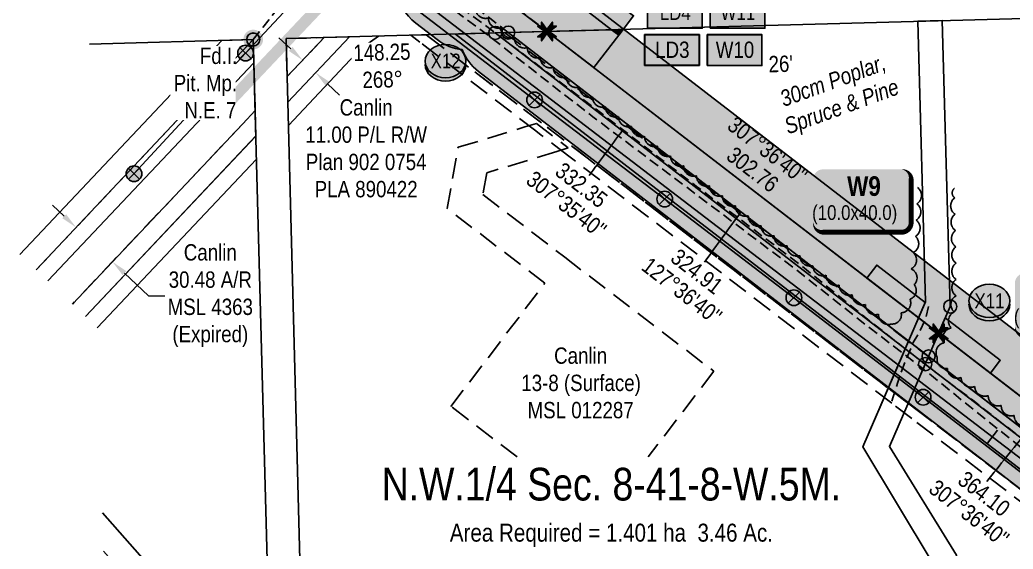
# Model space of a CAD drawing. Extents: x 626668 to 628700, y 5819173 to 5821810.
# Drawn here: x 626787 to 627395, y 5820550 to 5820874 of the extents above; entities that cross this region are included whole.
import ezdxf
from ezdxf.enums import TextEntityAlignment as Align

# ---------------------------------------------------------------- set-up
doc = ezdxf.new("R2010")
doc.units = 0
doc.header["$LTSCALE"] = 5
doc.header["$PDSIZE"] = 0.5
for name, pattern in [('0', [1, 1, 0]), ('foc-ACCESSROAD', [3.75, 2.5, -1.25]), ('foc-FLOWLINE', [3.75, 2.5, -1.25]), ('foc-TIELINE', [1.875, 1.25, -0.625]), ('foc-TRAV', [1.875, 1.25, -0.625]), ('POWERLINE5', [7.799999999999997, 2.399999999999999, -0.6, 0.6, -0.6, 0.6, -0.6, 2.399999999999999]), ('UG_PIPE', [1.875, 1.25, -0.625])]:
    doc.linetypes.add(name, pattern=pattern)
doc.layers.get('Defpoints').update_dxf_attribs({"color": 9})
for name, color, linetype in [('AS-PIPE-UG', 44, 'UG_PIPE'), ('AS-POWER', 104, 'foc-POWER'), ('AS-POWER-EXISTING', 72, 'POWERLINE5'), ('AS-ROADS', 254, 'Continuous'), ('AS-UNDERLAY-H', 141, 'Continuous'), ('C-AR', 13, 'foc-ACCESSROAD'), ('C-RW', 13, 'Continuous'), ('C-SYMBOL', 7, 'Continuous'), ('C-WS', 13, 'foc-ACCESSROAD'), ('DIDs', 7, 'Continuous'), ('F-RW', 190, 'Continuous'), ('F-VCE', 190, 'foc-FLOWLINE'), ('L-BD', 7, 'Continuous'), ('L-BD1', 253, 'Continuous'), ('L-MON', 1, 'Continuous'), ('L-MON-T', 1, 'Continuous'), ('L-SEC', 7, 'Continuous'), ('L-SYMBOL', 7, 'Continuous'), ('L-TIE', 7, 'foc-TIELINE'), ('L-TRAV', 7, 'foc-TRAV'), ('P-BUFFER-H 30m', 51, 'Continuous'), ('P-CROSSINGS', 250, 'Continuous'), ('P-IOP3', 10, 'Continuous'), ('P-IOP3-H', 21, 'Continuous'), ('P-LTO', 14, 'Continuous'), ('P-PROPOSED', 10, 'Continuous'), ('P-PROPOSED-H', 21, 'Continuous'), ('P-TEMP-BLOCKS', 250, 'Continuous'), ('P-TEMP-H', 41, 'Continuous'), ('P-TEMP_WORKSPACE', 46, 'Continuous'), ('P-TRAV', 4, 'foc-TRAV'), ('P-TXT', 4, 'Continuous'), ('P-WORKAREA-COUNTY', 104, 'Continuous'), ('P-WORKAREA-COUNTY-H', 71, 'Continuous'), ('T-BUSH', 110, '0'), ('T-BUSH-T', 110, 'Continuous')]:
    doc.layers.add(name, color=color, linetype=linetype)
for name, color, linetype, lineweight in [('C-AR-T', 13, 'Continuous', 9), ('C-RW-T', 13, 'Continuous', 9), ('C-WS-T', 13, 'Continuous', 9), ('F-EZE-T', 190, 'Continuous', 9)]:
    doc.layers.add(name, color=color, linetype=linetype, lineweight=lineweight)
doc.styles.add('100L', font='ARIALN.TTF', dxfattribs={"height": 11})
doc.styles.add('175L', font='ARIALN.TTF', dxfattribs={"height": 20})
doc.styles.add('80', font='ARIALN.TTF', dxfattribs={"height": 10})
doc.styles.add('80CG', font='ARIALN.TTF', dxfattribs={"height": 10})
doc.styles.add('80L', font='ARIALN.TTF', dxfattribs={"height": 10})
doc.styles.add('BOLD', font='ARIALNB.TTF')
doc.styles.add('Crossing', font='ARIALN.TTF', dxfattribs={"height": 10})
doc.styles.add('foc-LtypeFont', font='ARIALN.TTF', dxfattribs={"height": 7.349999999999999})
doc.linetypes.add('foc-POWER', pattern='A,6,-1,["P",foc-LtypeFont,S=0.2,R=0,X=-0.625,Y=-0.75],-1.239999999999999,4', length=12.24)
doc.dimstyles.new('Compass 5 000', dxfattribs={"dimscale": 5, "dimtxt": 9, "dimasz": 2, "dimexe": 0.2, "dimexo": 0.0625, "dimgap": 0.5, "dimtad": 0, "dimtih": 1, "dimtoh": 1, "dimzin": 0, "dimdsep": 46, "dimtxsty": '80CG', "dimcen": 0.1, "dimse1": 1, "dimse2": 1, "dimclrd": 256, "dimclrt": 256, "dimaunit": 1, "dimadec": 4, "dimazin": 0, "dimtfac": 0.06, "dimtofl": 0, "dimtmove": 0, "dimatfit": 1, "dimfxl": 0.2, "dimtolj": 1, "dimtzin": 0, "dimlwd": -1, "dimarcsym": 0})

# ---------------------------------------------------------------- blocks, each defined once
blk = doc.blocks.new('fdia')
at = {"color": 255, "const_width": 1}
blk.add_lwpolyline([(-0.5, 0, 1), (0.5, 0, 1)], format="xyb", close=True, dxfattribs=at)
blk = doc.blocks.new('Fdiaa')
blk.add_blockref('fdia', (0, 0))
blk = doc.blocks.new('fdib')
at = {"color": 1, "const_width": 1.6}
blk.add_lwpolyline([(-0.3999999999996362, 0, 0.9999999999999998), (0.3999999999996362, 0, 1)], format="xyb", close=True, dxfattribs=at)
at = {"color": 1}
blk.add_circle((0, 0), 0.8, dxfattribs=at)
blk = doc.blocks.new('Fdibb')
blk.add_blockref('fdib', (0, 0))
blk = doc.blocks.new('fdicc')
for name in ['Fdibb', 'Fdiaa']:
    blk.add_blockref(name, (0, 0))
blk = doc.blocks.new('FDI')
blk.add_blockref('fdicc', (0, 0))
blk = doc.blocks.new('POWERPOLE')
h = blk.add_hatch(color=255)
edge = h.paths.add_edge_path()
edge.add_arc((0, 0), 0.9600000000000002, 0, 360)
at = {"linetype": 'Continuous'}
for p, q in [((0.678822509938982, -0.678822509938982), (-0.678822509938982, 0.678822509938982)), ((-0.678822509938982, -0.678822509938982), (0.678822509938982, 0.678822509938982))]:
    blk.add_line(p, q, dxfattribs=at)
blk.add_circle((0, 0), 0.9600000000000002, dxfattribs=at)
blk = doc.blocks.new('*D555')
at = {"layer": 'Defpoints', "color": 0, "transparency": 16777216}
for p in [(626958.547073835, 5820947.089326041), (626949.4323175168, 5820935.163734879), (626951.455812322, 5820933.61717322)]:
    blk.add_point(p, dxfattribs=at)
at = {"layer": 'F-EZE-T', "transparency": 16777216}
for p, q in [((626966.6430460117, 5820953.487889841), (626972.7155233836, 5820961.433015301)), ((626945.3833349501, 5820925.67204776), (626937.3276817361, 5820915.132168972)), ((626937.3276817361, 5820915.132168972), (626927.3276817361, 5820915.132168973))]:
    blk.add_line(p, q, dxfattribs=at)
for points in [[(626965.3188584354, 5820954.499969403), (626967.9672335885, 5820952.47581028), (626960.5705686398, 5820945.542764382)], [(626944.0591473738, 5820926.684127322), (626946.7075225268, 5820924.659968198), (626951.455812322, 5820933.61717322)]]:
    blk.add_solid(points, dxfattribs=at)
at = {"layer": 'F-EZE-T', "transparency": 16777216, "insert": (626868.1871633194, 5820915.132168973), "char_height": 10, "attachment_point": 5, "style": '80CG'}
blk.add_mtext('\\A1;Fortis\\P15.00 Power Line R/W\\PEZE 010205', dxfattribs=at)
blk = doc.blocks.new('*D569')
at = {"layer": 'C-AR-T', "transparency": 16777216}
for p, q in [((626814.1534921853, 5820754.218280861), (626806.879837092, 5820761.080783436)), ((626850.9830853892, 5820719.470526814), (626865.6658341149, 5820705.617738958)), ((626865.6658341149, 5820705.617738958), (626875.6658341149, 5820705.617738958))]:
    blk.add_line(p, q, dxfattribs=at)
for points in [[(626815.2972426149, 5820755.430556711), (626813.0097417561, 5820753.006005013), (626821.4271472781, 5820747.355778286)], [(626852.1268358189, 5820720.682802663), (626849.8393349601, 5820718.258250965), (626843.7094302964, 5820726.333029389)]]:
    blk.add_solid(points, dxfattribs=at)
at = {"layer": 'Defpoints', "color": 0, "transparency": 16777216}
for p in [(626834.8082043459, 5820761.538533459), (626857.0904873642, 5820740.515784562), (626843.7094302964, 5820726.333029389)]:
    blk.add_point(p, dxfattribs=at)
at = {"layer": 'C-AR-T', "transparency": 16777216, "insert": (626903.578521701, 5820705.617738959), "char_height": 10, "attachment_point": 5, "style": '80CG'}
blk.add_mtext('\\A1;Canlin\\P30.48 A/R\\PMSL 4363\\P(Expired)', dxfattribs=at)
blk = doc.blocks.new('*D597')
at = {"layer": 'C-RW-T', "transparency": 16777216}
for p, q in [((626952.8239421183, 5820856.598075403), (626945.56212547, 5820863.473104054)), ((626975.3459217856, 5820835.275689695), (626982.6077384339, 5820828.400661042))]:
    blk.add_line(p, q, dxfattribs=at)
for points in [[(626953.9697802272, 5820857.808378177), (626951.6781040095, 5820855.387772627), (626960.0857587666, 5820849.72304675)], [(626976.4917598944, 5820836.485992469), (626974.2000836767, 5820834.065386919), (626968.0841051373, 5820842.150718346)]]:
    blk.add_solid(points, dxfattribs=at)
at = {"layer": 'Defpoints', "color": 0, "transparency": 16777216}
for p in [(626961.332716634, 5820851.040158265), (626968.0841051373, 5820842.150718346), (626969.3310630047, 5820843.467829862)]:
    blk.add_point(p, dxfattribs=at)
at = {"layer": 'C-RW-T', "transparency": 16777216, "insert": (626998.9950965266, 5820795.754151272), "char_height": 10, "attachment_point": 5, "style": '80CG'}
blk.add_mtext('\\A1;Canlin\\P11.00 P/L R/W\\PPlan 902 0754\\PPLA 890422', dxfattribs=at)
blk = doc.blocks.new('TEMP')
h = blk.add_hatch(color=255)
h.dxf.hatch_style = 1
h.paths.add_polyline_path([(-1.152061661774314, -0.6656854195645793), (-0.6656854224511335, -0.6656854195645793), (-0.6656854224511335, -1.152061655686338), (-5.273248504522599e-10, -0.2514284436956583), (0.6656854183820542, -1.152061663420681), (0.6656854183820542, -0.6656854208922597), (1.152061656810019, -0.6656854053035203), (0.2514284429676993, 5.273251835191672e-10), (1.152061671303363, 0.6656854258011662), (0.6656854287749412, 0.6656854258011663), (0.6656854131859291, 1.15206166422904), (-5.274159997625816e-10, 0.2514284397220763), (-0.6656854269836914, 1.152061669657268), (-0.6656854269836914, 0.6656854303339061), (-1.152061663105632, 0.6656854303339061), (-0.2514284404497631, 5.273246284076549e-10)])
h.paths.add_polyline_path([(0.5656854229146121, 0.8485281473411305), (0.5656854319800914, 0.5656854258011663), (0.8485281444547581, 0.5656854258011663), (0.08318903393992505, -1.110223024625157e-16), (0.8485281399220184, -0.5656854150320215), (0.5656854183820542, -0.5656854240973189), (0.5656854183820542, -0.8485281365719858), (1.110223024625157e-16, -0.08318903609469996), (-0.5656854224511336, -0.848528132039064), (-0.5656854224511336, -0.5656854195645794), (-0.8485281349258003, -0.5656854195645796), (-0.08318903284889523, 0), (-0.8485281394583577, 0.5656854303339061), (-0.5656854269836913, 0.5656854303339061), (-0.5656854269836913, 0.8485281428085727), (0, 0.08318903069412065)], flags=16)
h = blk.add_hatch(color=1)
h.dxf.hatch_style = 1
h.paths.add_polyline_path([(-0.5656854269836913, 0.8485281428085727), (-0.5656854269836912, 0.5656854303339061), (-0.8485281394583575, 0.5656854303339061), (-0.08318903284889534, 0), (0, 0), (0, 0.08318903069412045)])
h = blk.add_hatch(color=1)
h.dxf.hatch_style = 1
h.paths.add_polyline_path([(-2.775557561562891e-17, -0.08318903609469996), (-2.775557561562891e-17, 0), (-0.08318903284889545, 2.775557561562891e-17), (-0.8485281349258003, -0.5656854195645792), (-0.5656854224511336, -0.5656854195645793), (-0.5656854224511336, -0.8485281320390641)])
h = blk.add_hatch(color=1)
h.dxf.hatch_style = 1
h.paths.add_polyline_path([(0.8485281444547581, 0.5656854258011663), (0.5656854319800914, 0.5656854258011663), (0.5656854229146122, 0.8485281473411307), (0, 0.08318903069412048), (0, 0), (0.08318903393992513, -2.775557561562891e-17)])
h = blk.add_hatch(color=1)
h.dxf.hatch_style = 1
h.paths.add_polyline_path([(0.08318903393992529, 0), (-2.775557561562891e-17, 2.775557561562891e-17), (-2.775557561562891e-17, -0.08318903609469991), (0.5656854183820543, -0.8485281365719857), (0.5656854183820543, -0.5656854240973189), (0.8485281399220186, -0.5656854150320214)])
at = {"color": 1}
for p, q in [((-0.0831890328488953, 0), (0.0831890339399252, 0)), ((0, 0.0831890306941205), (0, -0.08318903609469999))]:
    blk.add_line(p, q, dxfattribs=at)
at = {"color": 255, "flags": 128}
blk.add_lwpolyline([(-0.251428440449763, 5.27325e-10), (-1.152061663105632, 0.6656854303339061), (-0.6656854269836914, 0.6656854303339061), (-0.6656854269836914, 1.152061669657268), (-5.274159999999999e-10, 0.2514284397220763), (0.6656854131859291, 1.15206166422904), (0.6656854287749412, 0.6656854258011663), (1.152061671303363, 0.6656854258011663), (0.2514284429676991, 5.27325e-10), (1.152061656810019, -0.6656854053035204), (0.6656854183820542, -0.6656854208922596), (0.6656854183820542, -1.152061663420681), (-5.27325e-10, -0.2514284436956586), (-0.6656854224511335, -1.152061655686338), (-0.6656854224511335, -0.6656854195645793), (-1.152061661774314, -0.6656854195645793)], close=True, dxfattribs=at)
at = {"color": 1, "flags": 128}
blk.add_lwpolyline([(-0.0831890328488953, 0), (-0.8485281394583578, 0.5656854303339061), (-0.5656854269836913, 0.5656854303339061), (-0.5656854269836913, 0.8485281428085727), (0, 0.0831890306941205), (0.5656854229146121, 0.8485281473411305), (0.5656854319800914, 0.5656854258011663), (0.8485281444547581, 0.5656854258011663), (0.0831890339399252, 0), (0.8485281399220184, -0.5656854150320214), (0.5656854183820542, -0.5656854240973189), (0.5656854183820542, -0.8485281365719856), (0, -0.08318903609469999), (-0.5656854224511335, -0.848528132039064), (-0.5656854224511335, -0.5656854195645792), (-0.8485281349258001, -0.5656854195645792)], close=True, dxfattribs=at)
blk = doc.blocks.new('Temporary Area')
h = blk.add_hatch(color=191)
h.dxf.hatch_style = 1
h.paths.add_polyline_path([(-16.82711371331243, -9.436567862801894), (16.33187767662457, -9.436567862801894), (16.33187767662457, 9.053714016554295), (-16.82711371331243, 9.053714016554295)])
at = {"color": 250}
for points in [[(-17.02711371331247, -9.636567862801712), (16.53187767662462, -9.636567862801712), (16.53187767662462, 9.253714016554113), (-17.02711371331247, 9.253714016554113)], [(-16.92711371331245, -9.536567862801803), (16.43187767662459, -9.536567862801803), (16.43187767662459, 9.153714016554204), (-16.92711371331245, 9.153714016554204)]]:
    blk.add_lwpolyline(points, close=True, dxfattribs=at)
at = {"color": 250, "style": '80L'}
blk.add_attdef('TEMPORARY', text='', height=9, dxfattribs=at).set_placement((0.001048257894581184, -0.1484938545327168), align=Align.MIDDLE_CENTER)
blk = doc.blocks.new('*D686')
at = {"layer": 'Defpoints', "color": 0, "transparency": 16777216}
for p in [(627397.6704921396, 5820645.442074617), (627400.7988234153, 5820643.031998378), (627388.5334839062, 5820633.582039585)]:
    blk.add_point(p, dxfattribs=at)
at = {"layer": 'P-TXT', "transparency": 16777216}
for p, q in [((627406.9017641, 5820650.953747869), (627413.0047047851, 5820658.875497361)), ((627413.0047047851, 5820658.875497361), (627423.0047047851, 5820658.875497361)), ((627385.5588744967, 5820623.250213856), (627379.4559338121, 5820615.328464365))]:
    blk.add_line(p, q, dxfattribs=at)
for points in [[(627405.5814725179, 5820651.97090465), (627408.2220556815, 5820649.936591089), (627400.7988234153, 5820643.031998378)], [(627384.2385829147, 5820624.267370637), (627386.8791660783, 5820622.233057075), (627391.6618151818, 5820631.171963346)]]:
    blk.add_solid(points, dxfattribs=at)
at = {"layer": 'P-TXT', "transparency": 16777216, "insert": (627438.9426311147, 5820658.875497361), "char_height": 10, "attachment_point": 5, "style": '80CG'}
blk.add_mtext('\\A1;15.00', dxfattribs=at)
blk = doc.blocks.new('*U663')
h = blk.add_hatch(color=191)
edge = h.paths.add_edge_path()
edge.add_line((-23.99999999999998, -20), (23.99999999999998, -20))
edge.add_arc((23.99999999999998, -14), 6, 270, 360)
edge.add_line((29.99999999999998, -14), (29.99999999999998, 12.5))
edge.add_arc((23.99999999999998, 12.5), 6, 0, 90)
edge.add_line((23.99999999999998, 18.5), (-23.99999999999998, 18.5))
edge.add_arc((-23.99999999999998, 12.5), 6, 90, 180)
edge.add_line((-29.99999999999998, 12.5), (-29.99999999999998, -14))
edge.add_arc((-23.99999999999998, -14), 6, 180, 270)
at = {"color": 250, "flags": 128}
blk.add_lwpolyline([(-23.99999999999998, -20, 3, 3, 0), (23.99999999999998, -20, 3, 3, 0.414213562373095), (29.99999999999998, -14, 3, 3, 0), (29.99999999999998, 12.5, 3, 0, 0.414213562373095), (23.99999999999998, 18.5, 0, 0, 0), (-23.99999999999998, 18.5, 0, 0, 0.414213562373095), (-29.99999999999998, 12.5, 0, 0, 0), (-29.99999999999998, -14, 0, 3, 0.414213562373095)], format="xyseb", close=True, dxfattribs=at)
at = {"flags": 128}
blk.add_lwpolyline([(-19.27024448452777, -12.88236835307841, 0, 7.499999999999999, 0), (-3.398394867633905e-15, 0, 0, 0, 0)], format="xyseb", dxfattribs=at)
at = {"color": 250}
for tag, p, height, style in [('TEMP_AREA_W1_001', (-9.212824010914055, 2.244292974654144), 12, 'BOLD'), ('ENTER_TEXT_001', (-30.65893587994544, -12.47010782646594), 9, '80')]:
    blk.add_attdef(tag, p, '', height=height, dxfattribs=dict(at, style=style))
blk = doc.blocks.new('Temp_Area4')
h = blk.add_hatch(color=71)
h.dxf.hatch_style = 1
h.paths.add_polyline_path([(-16.82711371331243, -9.436567862801894), (16.33187767662457, -9.436567862801894), (16.33187767662457, 9.053714016554295), (-16.82711371331243, 9.053714016554295)])
at = {"color": 250}
for points in [[(-17.02711371331247, -9.636567862801712), (16.53187767662462, -9.636567862801712), (16.53187767662462, 9.253714016554113), (-17.02711371331247, 9.253714016554113)], [(-16.92711371331245, -9.536567862801803), (16.43187767662459, -9.536567862801803), (16.43187767662459, 9.153714016554204), (-16.92711371331245, 9.153714016554204)]]:
    blk.add_lwpolyline(points, close=True, dxfattribs=at)
at = {"color": 250, "style": '80L'}
blk.add_attdef('TEMPORARY', text='', height=9, dxfattribs=at).set_placement((0.001048257894581184, -0.1484938545327168), align=Align.MIDDLE_CENTER)
blk = doc.blocks.new('xing2')
h = blk.add_hatch(color=50)
h.dxf.hatch_style = 1
edge = h.paths.add_edge_path()
edge.add_ellipse((0, 0), major_axis=(-12.5, 0), ratio=0.8162973455633619, start_angle=0, end_angle=360)
h = blk.add_hatch(color=250)
h.dxf.hatch_style = 1
edge = h.paths.add_edge_path()
edge.add_ellipse((0, -2.047489049626165), major_axis=(-12.5, 0), ratio=0.8162973455633619, start_angle=0, end_angle=180)
edge.add_line((12.5, -2.047489049626165), (12.5, 0))
edge.add_ellipse((0, 0), major_axis=(-12.5, 0), ratio=0.8162973455633619, start_angle=0, end_angle=180, ccw=False)
edge.add_line((-12.5, 0), (-12.5, -2.047489049626165))
at = {"color": 250}
blk.add_ellipse((0, 0), major_axis=(-12.5, 0), ratio=0.8162973455633619, dxfattribs=at)
blk.add_ellipse((0, -2.047489049626165), major_axis=(-12.5, 0), ratio=0.8162973455633619, start_param=0, end_param=3.141592653589793, dxfattribs=at)
at = {"color": 250, "style": 'Crossing'}
blk.add_attdef('CROSSING', text='', height=9, dxfattribs=at).set_placement((0.08916442567715421, 0.0199513138486509), align=Align.MIDDLE_CENTER)
at = {"color": 250, "style": 'Crossing', "flags": 1}
for tag, p in [('OWNER', (0.08916442567715421, -12.49201765665748)), ('DESCRIPTION', (0.08916442567715421, -25.770021277247)), ('LOCATION', (0.08916442567715421, -39.30337514164421)), ('DWG_REF', (0.08916442567715421, -52.83672900604233))]:
    blk.add_attdef(tag, text='', height=9, dxfattribs=at).set_placement(p, align=Align.MIDDLE_CENTER)

msp = doc.modelspace()

# ---------------------------------------------------------------- hatches: boundary and pattern name
at = {"layer": 'P-BUFFER-H 30m'}
h = msp.add_hatch(color=256, dxfattribs=at)
h.dxf.hatch_style = 1
h.paths.add_polyline_path([(627128.0032902657, 5820891.05141531, 0.1409648516466431), (627112.5834238435, 5820897.145095237, 0.01366871947129856), (627111.973022693, 5820898.666571671), (627118.1273719196, 5820905.176938658, 0.4142135623883306), (627116.9356206821, 5820947.571428197), (627063.5533572999, 5820998.034496099), (627065.3909583796, 5821000.783809302, 0.2442639164139238), (627089.6246475263, 5821014.100219837), (627097.9540247208, 5821026.562155645, 0.4142135623672493), (627089.6859511598, 5821068.159655253), (627066.6255649301, 5821083.57288303, 0.4142135623606322), (627025.0280653214, 5821075.304809471), (626980.1129904498, 5821008.105453894, 0.3657917471955843), (626984.4444078853, 5820969.647620481), (627032.7464134011, 5820923.986997836), (627025.9004951469, 5820916.745055826, 0.4440738071453144), (627029.3913399838, 5820872.386935706), (627042.4342414126, 5820862.338643487, 0.1409712705368011), (627057.8548593293, 5820856.244891006, 0.1409712705668785), (627067.6805531746, 5820842.888805623), (627585.3411981487, 5820444.081419105), (627578.4230036817, 5820437.530738926, 0.4618513909801105), (627580.8261879799, 5820391.93174236), (627839.2596914902, 5820194.320702761), (627873.1927154964, 5819916.322044532), (627828.0690837635, 5819854.093847197, 0.4142135623724909), (627834.7423693651, 5819812.210911849), (627846.8814246025, 5819803.408499412, 0.4142135623730219), (627888.764359951, 5819810.081785014), (627944.2605088637, 5819886.614306293, 0.1894321830046483), (627949.7507309737, 5819907.852708216), (627911.3822535239, 5820222.189127145, 0.2018055675153278), (627899.8300600394, 5820242.378412714), (627668.3160107204, 5820419.405506126), (627675.0938609932, 5820425.823297598, 0.4607535870139058), (627672.7768131455, 5820471.356182514)])
h.paths.add_polyline_path([(627654.4745375931, 5820447.599431544), (627622.1280499721, 5820416.9712819), (627881.6139209389, 5820218.555550097), (627919.9823983886, 5819904.21913117), (627864.4862494762, 5819827.686609887), (627852.3471942387, 5819836.489022324), (627904.3889194715, 5819908.257685949), (627867.4992102302, 5820210.479193524), (627599.0423270806, 5820415.754604979), (627631.4355849477, 5820446.427040295), (627085.9828287263, 5820866.645556593), (627109.7010147142, 5820867.29466434)], flags=16)
h.paths.add_polyline_path([(627084.4557162954, 5820886.74372152), (627060.7365169642, 5820886.095394459), (627047.6936155338, 5820896.143686677), (627075.140902939, 5820925.178749075), (627005.0457770339, 5820991.440740868), (627049.9608519059, 5821058.640096446), (627073.0212381358, 5821043.226868669), (627064.6918609411, 5821030.764932861), (627054.0934105195, 5821037.848783443), (627024.545669203, 5820993.641149794), (627096.3342515327, 5820925.778307808), (627069.9780021445, 5820897.897397969)], flags=16)
at = {"layer": 'P-IOP3-H'}
h = msp.add_hatch(color=256, dxfattribs=at)
h.dxf.hatch_style = 1
h.paths.add_polyline_path([(627622.1280499721, 5820416.971281902), (627654.4745375931, 5820447.599431546), (627109.7010147142, 5820867.294664342), (627085.9828287263, 5820866.645556595), (627631.4355849477, 5820446.427040297), (627599.0423270806, 5820415.754604981), (627770.2082778002, 5820284.872652733), (627769.7075834315, 5820304.124670942)])
at = {"layer": 'P-PROPOSED-H'}
h = msp.add_hatch(color=256, dxfattribs=at)
h.dxf.hatch_style = 1
h.paths.add_polyline_path([(627109.7010147142, 5820867.29466434), (627085.9828287263, 5820866.645556593), (627631.4355849477, 5820446.427040295), (627599.0423270806, 5820415.754604979), (627770.2082778002, 5820284.872652731), (627769.7075834316, 5820304.12467094), (627622.1280499721, 5820416.9712819), (627654.4745375931, 5820447.599431544)])
at = {"layer": 'P-TEMP-H'}
h = msp.add_hatch(color=256, dxfattribs=at)
h.dxf.hatch_style = 1
h.paths.add_polyline_path([(627153.5829499655, 5820865.035284895), (627149.2454641998, 5820868.37689755), (627109.7010147115, 5820867.294664342), (627138.3310536721, 5820845.237992419)])
h = msp.add_hatch(color=256, dxfattribs=at)
h.dxf.hatch_style = 1
h.paths.add_polyline_path([(627156.3062076872, 5820868.570132534), (627149.2454641998, 5820868.37689755), (627153.5829499655, 5820865.035284895)])
h = msp.add_hatch(color=256, dxfattribs=at)
h.dxf.hatch_style = 1
h.paths.add_polyline_path([(627341.3062505615, 5820701.484223831), (627311.6278840924, 5820724.34853056), (627305.527125575, 5820716.429613569), (627337.2027935352, 5820692.026579499)])
h = msp.add_hatch(color=256, dxfattribs=at)
h.dxf.hatch_style = 1
h.paths.add_polyline_path([(627353.5569567359, 5820692.046241322), (627387.229173645, 5820666.105059672), (627381.1284151276, 5820658.186142683), (627349.4527471659, 5820682.589176752)])
at = {"layer": 'P-WORKAREA-COUNTY-H'}
h = msp.add_hatch(color=256, dxfattribs=at)
h.dxf.hatch_style = 1
h.paths.add_polyline_path([(627124.0018552942, 5820887.824653124), (627084.4557162949, 5820886.743721521), (627109.701014712, 5820867.294664342), (627149.2454642002, 5820868.37689755)])
h = msp.add_hatch(color=256, dxfattribs=at)
h.dxf.hatch_style = 1
h.paths.add_polyline_path([(627147.7295386939, 5820888.473212087), (627124.0018552942, 5820887.824653124), (627149.2454642002, 5820868.37689755), (627156.3062076871, 5820868.570132534), (627162.7340877411, 5820876.913660384)])

# ---------------------------------------------------------------- linework, layer by layer
at = {"layer": 'AS-PIPE-UG', "flags": 128}
for points in [[(627042.099, 5820893.453), (627045.5559999988, 5820890.403), (627076.277, 5820867.771), (627139.71, 5820819.731), (627201.29, 5820772.512), (627263.903, 5820725.151), (627308.485, 5820689.181), (627342.1709999988, 5820662.79), (627370.4709999989, 5820641.565), (627418.8649999988, 5820603.743), (627472.861, 5820562.946), (627521.621, 5820525.656), (627577.632, 5820483.758), (627615.978, 5820454.116), (627625.102, 5820446.251), (627628.742, 5820441.336), (627629.866, 5820438.09), (627629.8449999988, 5820434.294), (627627.236, 5820426.449), (627622.181, 5820418.757), (627613.743, 5820408.864), (627607.215, 5820402.637), (627593.819, 5820387.464)], [(627719.801, 5820367.36500001), (627672.9289999988, 5820403.443), (627652.8849999991, 5820418.857), (627640.944, 5820428.7), (627632.464, 5820435.44), (627613.0049999988, 5820449.413), (627574.0679999988, 5820479.801), (627518.043, 5820522.12), (627469.892, 5820558.903), (627415.999, 5820600.04700001), (627368.587, 5820637.686), (627340.646, 5820660.391), (627307.596, 5820685.694), (627262.241, 5820721.52), (627198.2049999988, 5820769.705), (627137.818, 5820815.065), (627074.825, 5820864.098), (627041.946, 5820888.477000009)], [(627320.8529999988, 5820640.958), (627322.784, 5820647.399), (627325.5559999988, 5820656.143), (627330.018, 5820667.621), (627333.974, 5820676.943), (627337.564, 5820682.797), (627341.5929999988, 5820691.911), (627343.609, 5820700.878)]]:
    msp.add_lwpolyline(points, dxfattribs=at)
at = {"layer": 'AS-POWER', "flags": 128}
for points in [[(626856.861, 5820780.246), (626925.135, 5820854.106), (626983.205, 5820916.381), (627054.2829999997, 5820993.09), (627082.9629999988, 5821023.917), (627097.9899999988, 5821040.742), (627106.2109999988, 5821077.137), (627113.8969999988, 5821112.330000009), (627116.167, 5821123.605)], [(626983.205, 5820916.381), (627022.944, 5820886.028), (627102.097, 5820825.421), (627181.769, 5820764.732), (627260.845, 5820704.384), (627339.973, 5820643.446), (627418.8469999996, 5820582.931), (627497.709, 5820522.43), (627576.999, 5820461.631), (627641.5709999988, 5820412.048), (627727.518, 5820346.333)]]:
    msp.add_lwpolyline(points, dxfattribs=at)
at = {"layer": 'AS-ROADS', "const_width": 6.997497080000025, "flags": 128}
msp.add_lwpolyline([(628032.521, 5819697.714), (627978.807, 5819758.65), (627952.664, 5819799.978), (627942.651, 5819844.187), (627927.287, 5819983.701), (627907.86, 5820134.02), (627899.164, 5820192.162), (627885.856, 5820226.28600001), (627869.912, 5820245.561), (627846.076, 5820265.242), (627736.147, 5820349.622), (627642.6259999989, 5820420.759), (627501.539, 5820527.534), (627343.7109999988, 5820648.558), (627187.5419999989, 5820767.917), (627027.204, 5820890.282), (627007.895, 5820900.413), (626988.2349999988, 5820897.333), (626977.156, 5820889.792), (626908.447, 5820817.072)], dxfattribs=at)
at = {"layer": 'AS-UNDERLAY-H'}
msp.add_line((627109.7010147142, 5820867.294664347), (627504.2644948527, 5820563.321720184), dxfattribs=at)
at = {"layer": 'C-AR'}
for points in [[(627035.8173767414, 5820865.330330298), (627881.9054972705, 5820218.335073573), (627934.672999999, 5819786.028000008), (627983.4690361134, 5819733.610509931)], [(627083.7508138624, 5820866.65552537), (627910.3147865456, 5820234.590192318), (627963.4328110251, 5819799.411407482), (628021.2519108003, 5819737.301196693)], [(626796.9376733539, 5820721.36618425), (626929.865, 5820862.373), (626930.256399999, 5820848.1197), (626931.058, 5820818.903000001), (626923.4513000005, 5820810.883000002), (626819.1397529829, 5820700.398719239)]]:
    msp.add_lwpolyline(points, dxfattribs=at)
msp.add_lwpolyline([(626950.5992863121, 5820839.772264426), (626949.9632863122, 5820862.950464426), (626973.2765863127, 5820863.578764427), (626950.5992863121, 5820839.772264426)], close=True, dxfattribs=at)
at = {"layer": 'C-RW'}
for points in [[(627895.9547999998, 5820217.140900001), (627053.792499999, 5820865.758400001), (627077.8839999991, 5820866.408), (627898.0008293014, 5820234.792505092)], [(626786.9939700925, 5820730.75693744), (626910.7241999998, 5820861.772700001), (626929.865, 5820862.373), (626796.9376733539, 5820721.36618425)], [(626796.9376733539, 5820721.36618425), (626929.865, 5820862.373), (626930.256399999, 5820848.1197), (626804.0693631592, 5820714.63107389)], [(626819.1666895292, 5820700.373280586), (626923.4559000002, 5820810.872400001), (626931.058, 5820818.903000001), (626931.483999999, 5820803.3813), (626827.1286806075, 5820692.854040397)]]:
    msp.add_lwpolyline(points, dxfattribs=at)
at = {"layer": 'C-RW', "flags": 128}
for points in [[(627078.07318656, 5820866.452147361), (627639.9868878969, 5820433.552067247), (627441.6160269936, 5820245.719234123), (627302.656, 5820204.665), (627267.4384999996, 5820245.676100001), (627206.6118999993, 5820221.062500002), (627208.4621999994, 5820216.422700001), (627265.9750999988, 5820239.7109), (627301.0052668981, 5820198.965526709), (627304.0721563261, 5820199.871605956), (627444.1819933039, 5820241.265538979), (627647.6692856974, 5820433.943004112), (627086.0109794828, 5820866.646327016)], [(626950.9977662435, 5820824.002665049), (626988.7660863119, 5820863.996264427), (626988.7873861475, 5820864.011660223)], [(626951.3738977473, 5820809.841448464), (626995.3863931561, 5820856.447125008), (627006.5224641103, 5820864.496420734)], [(626827.1380295093, 5820692.84521137), (626931.4312072141, 5820803.283259961)], [(626834.4057520134, 5820685.981632831), (626931.8073387179, 5820789.122043376)]]:
    msp.add_lwpolyline(points, dxfattribs=at)
at = {"layer": 'C-RW'}
msp.add_lwpolyline([(626951.0286863119, 5820824.135764427), (626950.5992863121, 5820839.772264426), (626973.2765863127, 5820863.578764427), (626988.7660863119, 5820863.996264427), (626951.0286863119, 5820824.135764427)], close=True, dxfattribs=at)
at = {"layer": 'C-WS'}
msp.add_lwpolyline([(627091.3618822162, 5820606.915266236), (627050.8514999999, 5820637.8785), (627108.4286000002, 5820713.2083), (627048.5588999996, 5820758.968900001), (627055.3080000002, 5820796.4103), (627096.180899999, 5820808.871700008), (627103.2307000002, 5820811.021400001), (627122.6918000001, 5820796.034700001), (627115.6451000003, 5820793.884400001), (627072.8344999999, 5820780.832599999), (627070.4213999993, 5820767.4465), (627120.5813999996, 5820729.1084), (627211.7945999997, 5820659.391899999), (627171.6845573459, 5820606.915266236)], dxfattribs=at)
at = {"layer": 'DIDs'}
msp.add_lwpolyline([(626796.9376733539, 5820721.36618425), (626929.865, 5820862.373), (626930.256399999, 5820848.1197), (626804.0693631592, 5820714.63107389)], dxfattribs=at)
at = {"layer": 'F-RW'}
for points in [[(627295.2318000002, 5820233.106799999), (627350.2127999999, 5820374.2096), (627345.4649, 5820542.4356), (627302.9827880341, 5820613.155319341), (627341.4916987139, 5820701.911772436), (627336.6702774904, 5820873.526901083), (627351.659, 5820873.948), (627356.574, 5820699.002), (627319.3749999988, 5820613.267000009), (627360.3449999987, 5820546.7861), (627365.2885999996, 5820371.5945), (627309.298799999, 5820227.9005)], [(626837.5721833669, 5820572.606522266), (626931.8388999992, 5820465.7228), (626940.2718000002, 5820461.4768), (626940.7413999997, 5820444.3716), (626922.6084000003, 5820453.6285), (626838.225072162, 5820549.229625352)]]:
    msp.add_lwpolyline(points, dxfattribs=at)
at = {"layer": 'F-RW', "flags": 128}
msp.add_lwpolyline([(627305.618140026, 5820619.232562039), (627327.4841400262, 5820669.656562039, -0.0007745045900894235), (627327.5026874309, 5820669.699152339), (627329.5626458225, 5820674.40947769), (627341.4916987139, 5820701.911772436), (627336.6702774904, 5820873.526901083)], format="xyb", dxfattribs=at)
msp.add_lwpolyline([(627319.3749999988, 5820613.267000009), (627341.241, 5820663.691000009), (627343.31, 5820668.422), (627356.574, 5820699.002), (627351.659, 5820873.948)], dxfattribs=at)
at = {"layer": 'F-VCE'}
msp.add_lwpolyline([(627618.6400862624, 5820419.646573757), (627614.2160531462, 5820415.462037616), (627333.0754025169, 5820630.419640821), (627320.7897564227, 5820639.815745376), (627122.306198513, 5820791.591258539), (627106.1881327761, 5820803.917624407), (627102.7930068912, 5820806.51471644), (627031.832496501, 5820860.799852138), (627026.2895681228, 5820865.042617132), (627035.8173767414, 5820865.330330298), (627036.8368086689, 5820864.52856549), (627109.835726983, 5820808.687498956), (627129.3458166562, 5820793.764630892), (627320.1934123496, 5820647.795634661), (627323.2277967219, 5820645.485362437), (627325.9405930969, 5820643.445638193), (627329.4870057912, 5820640.761241282), (627335.5294838501, 5820636.137810692), (627618.6400862624, 5820419.646573757)], close=True, dxfattribs=at)
at = {"layer": 'L-SEC'}
for p, q in [((627754.602, 5820884.944), (626949.9640141925, 5820862.923060023)), ((626929.860999999, 5820862.401), (626829.5560189617, 5820859.627911413)), ((626951.0926128157, 5820063.038371306), (626929.860999999, 5820862.401)), ((626971.195311434, 5820063.572312605), (626949.9640141925, 5820862.923060023))]:
    msp.add_line(p, q, dxfattribs=at)
at = {"layer": 'L-TIE'}
msp.add_line((626929.860999999, 5820862.401), (627073.0212381358, 5821043.226868675), dxfattribs=at)
at = {"layer": 'L-TRAV'}
msp.add_line((627086.0139999988, 5820866.644), (627059.6939999989, 5820886.934), dxfattribs=at)
at = {"layer": 'P-BUFFER-H 30m', "flags": 128}
for points in [[(627112.5834238435, 5820897.145095242, 0.01366871947140219), (627111.973022693, 5820898.666571677), (627118.1273719192, 5820905.176938664, 0.414213562391075), (627116.9356206822, 5820947.571428202), (627063.5533572999, 5820998.034496105), (627065.3909583796, 5821000.783809308, 0.2442639163965603), (627089.6246475253, 5821014.100219841), (627097.9540247204, 5821026.562155651, 0.414213562372522), (627089.68595116, 5821068.15965526), (627066.6255649301, 5821083.572883037, 0.4142135623611827), (627025.0280653214, 5821075.304809477), (626980.1129904498, 5821008.1054539, 0.3657917471940401), (626984.4444078852, 5820969.64762049), (627032.7464134011, 5820923.986997843), (627025.9004951465, 5820916.745055833, 0.4440738071462826), (627029.3913399844, 5820872.386935712), (627042.434241414, 5820862.338643492, 0.1409712705223625), (627057.8548593293, 5820856.244891013, 0.1409712705223625)], [(627057.8548593293, 5820856.244891013, 0.1409712705637303), (627067.6805531742, 5820842.888805629), (627585.3411981487, 5820444.081419111), (627578.4230036819, 5820437.530738931, 0.4618513909841621), (627580.82618798, 5820391.931742366), (627839.2596914902, 5820194.320702768), (627873.1927154964, 5819916.322044537), (627828.0690837635, 5819854.093847203, 0.4142135623707405), (627834.742369365, 5819812.210911858), (627846.8814246025, 5819803.408499418, 0.4142135623739153), (627888.764359951, 5819810.081785023), (627944.2605088637, 5819886.6143063, 0.1894321830035109), (627949.7507309737, 5819907.852708221), (627911.3822535239, 5820222.189127152, 0.2018055675111692), (627899.8300600394, 5820242.378412721), (627668.3160107204, 5820419.405506132), (627675.0938609934, 5820425.823297608, 0.460753587009783), (627672.7768131455, 5820471.35618252), (627128.0032902661, 5820891.051415317, 0.140964851650667), (627112.5834238436, 5820897.145095242, 0.140964851650667)]]:
    msp.add_lwpolyline(points, format="xyb", dxfattribs=at)
at = {"layer": 'P-IOP3', "flags": 128}
msp.add_lwpolyline([(627622.1280499721, 5820416.971281907), (627654.4745375931, 5820447.599431553), (627109.7010147142, 5820867.294664347), (627085.9828287263, 5820866.6455566), (627631.4355849477, 5820446.4270403), (627599.0423270806, 5820415.754604985), (627770.2082778002, 5820284.872652737), (627769.7075834315, 5820304.124670947)], close=True, dxfattribs=at)
at = {"layer": 'P-LTO', "flags": 128}
msp.add_lwpolyline([(627085.9828287263, 5820866.6455566), (627631.4355849477, 5820446.4270403), (627599.0423270806, 5820415.754604985), (627867.4992102302, 5820210.479193531), (627904.3889194715, 5819908.257685956), (627852.3471942387, 5819836.489022329), (627864.4862494762, 5819827.686609893), (627919.9823983886, 5819904.219131173), (627881.6139209389, 5820218.555550106), (627622.1280499721, 5820416.971281907), (627654.4745375931, 5820447.599431553), (627109.7010147142, 5820867.294664347)], close=True, dxfattribs=at)
at = {"layer": 'P-PROPOSED', "flags": 128}
msp.add_lwpolyline([(627085.9828287263, 5820866.6455566), (627631.4355849477, 5820446.4270403), (627599.0423270806, 5820415.754604985), (627867.4992102302, 5820210.479193531), (627904.3889194715, 5819908.257685956), (627852.3471942387, 5819836.489022329), (627864.4862494762, 5819827.686609893), (627919.9823983886, 5819904.219131173), (627881.6139209389, 5820218.555550106), (627622.1280499721, 5820416.971281907), (627654.4745375931, 5820447.599431553), (627109.7010147142, 5820867.294664347)], close=True, dxfattribs=at)
at = {"layer": 'P-TEMP_WORKSPACE', "flags": 128}
for points in [[(627153.5829499655, 5820865.035284901), (627149.2454641998, 5820868.376897556), (627109.7010147115, 5820867.294664348), (627138.3310536721, 5820845.237992425)], [(627156.3062076872, 5820868.570132541), (627149.2454641998, 5820868.376897556), (627153.5829499655, 5820865.035284901)], [(627341.3062505615, 5820701.484223841), (627311.6278840924, 5820724.348530569), (627305.527125575, 5820716.429613579), (627337.2027935352, 5820692.026579509)], [(627353.5569567359, 5820692.046241331), (627387.229173645, 5820666.105059682), (627381.1284151276, 5820658.186142698), (627349.4527471659, 5820682.589176762)]]:
    msp.add_lwpolyline(points, close=True, dxfattribs=at)
at = {"layer": 'P-TRAV'}
msp.add_line((627084.4557162954, 5820886.743721526), (627109.7010147142, 5820867.294664347), dxfattribs=at)
at = {"layer": 'P-WORKAREA-COUNTY', "flags": 128}
for points in [[(627124.0018552942, 5820887.824653131), (627084.4557162949, 5820886.743721527), (627109.701014712, 5820867.294664348), (627149.2454642002, 5820868.376897556)], [(627147.7295386939, 5820888.473212092), (627124.0018552942, 5820887.824653131), (627149.2454642002, 5820868.376897556), (627156.3062076871, 5820868.570132541), (627162.7340877411, 5820876.913660387)]]:
    msp.add_lwpolyline(points, close=True, dxfattribs=at)
at = {"layer": 'T-BUSH', "flags": 128}
for points in [[(627336.5795363083, 5820771.846533604, -0.52056705), (627336.174424301, 5820761.858321299, -0.52056705), (627335.7693122937, 5820751.870108994, -0.52056705), (627335.2893258926, 5820741.888320455, -0.52056705), (627333.9871871417, 5820731.977067476, -0.52056705), (627332.68504839, 5820722.065814505, -0.52056705), (627334.5389076227, 5820712.326507525, -0.52056705), (627331.9587011909, 5820703.484114856, -0.52056705), (627326.4651675062, 5820695.132492951, -0.52056705), (627320.7049872233, 5820688.287948383, -0.52056705), (627312.6793601639, 5820694.247630514, -0.52056705), (627304.6537331063, 5820700.207312645, -0.52056705), (627296.6281060469, 5820706.166994777, -0.52056705), (627288.6024789893, 5820712.126676908, -0.52056705), (627280.5768519299, 5820718.086359039, -0.52056705), (627272.5512248724, 5820724.04604117, -0.52056705), (627264.5955685534, 5820730.098092451, -0.52056705), (627256.6852913159, 5820736.210049159, -0.52056705), (627248.7750140774, 5820742.322005866, -0.52056705), (627240.864736838, 5820748.433962574, -0.52056705), (627232.9544596005, 5820754.545919281, -0.52056705), (627225.044182362, 5820760.657875989, -0.52056705), (627217.1339051237, 5820766.769832697, -0.52056705), (627209.2236278851, 5820772.881789404, -0.52056705), (627201.3133506458, 5820778.993746119, -0.52056705), (627193.3808837142, 5820785.076672485, -0.52056705), (627185.4071740434, 5820791.105640463, -0.52056705), (627177.4334643744, 5820797.134608441, -0.52056705), (627169.4597547037, 5820803.16357642, -0.52056705), (627161.4860450347, 5820809.192544405, -0.52056705), (627153.512335364, 5820815.221512376, -0.52056705), (627145.5386256949, 5820821.250480356, -0.52056705), (627137.5649160251, 5820827.279448334, -0.52056705), (627129.5912063553, 5820833.308416313, -0.52056705), (627121.6174966855, 5820839.337384291, -0.52056705), (627113.6437870156, 5820845.366352269, -0.52056705), (627105.6739419458, 5820851.400413155, -0.52056705), (627097.7210851912, 5820857.456861796, -0.52056705), (627089.7682284369, 5820863.513310444, -0.52056705), (627081.8153716816, 5820869.569759092, -0.52056705), (627073.862514928, 5820875.62620774, -0.52056705), (627065.9096581737, 5820881.682656388, -0.52056705), (627057.9568014183, 5820887.739105036, -0.52056705), (627051.5667567404, 5820894.263809502, -0.52056705), (627055.6040093983, 5820903.270154771, -0.52056705), (627062.2216030994, 5820910.762547873, -0.52056705), (627068.7955674068, 5820918.292986748, -0.52056705), (627075.3175216693, 5820925.86877802, -0.52056705), (627082.0189647544, 5820933.246728561, -0.52056705), (627090.1919098166, 5820939.002722809, -0.52056705), (627098.5713778537, 5820944.424747199, -0.52056705), (627107.3723202863, 5820949.165202136, -0.52056705), (627111.750084574, 5820957.388951357, -0.52056705), (627115.8372147789, 5820966.101795869, -0.52056705), (627122.6568805309, 5820973.410739692, -0.52056705), (627129.4589528983, 5820980.734960956, -0.52056705), (627135.6390593007, 5820988.592109652, -0.52056705), (627141.8191657047, 5820996.449258347, -0.52056705), (627148.4076873006, 5821003.892089289, -0.52056705), (627156.3526989415, 5821009.958825719, -0.52056705), (627164.2977105814, 5821016.025562135, -0.52056705), (627177.2166827164, 5821022.620128692, -0.52056705)], [(627721.572623345, 5820506.691139426, -0.52056705), (627714.3121585933, 5820499.819883909, -0.52056705), (627707.0516938417, 5820492.948628393, -0.52056705), (627699.7912290901, 5820486.077372876, -0.52056705), (627692.5307643375, 5820479.20611736, -0.52056705), (627685.2702995868, 5820472.334861843, -0.52056705), (627678.0098348351, 5820465.463606326, -0.52056705), (627669.947384034, 5820462.483594708, -0.52056705), (627662.6526080853, 5820455.648776148, -0.52056705), (627655.3578321366, 5820448.813957596, -0.52056705), (627645.994298734, 5820448.531568471, -0.52056705), (627637.5587783658, 5820444.250538518, -0.52056705), (627629.1764318338, 5820449.459827342, -0.52056705), (627621.1707563701, 5820455.446283827, -0.52056705), (627613.1650809074, 5820461.432740298, -0.52056705), (627605.1594054446, 5820467.419196777, -0.52056705), (627597.153729982, 5820473.405653256, -0.52056705), (627589.14805452, 5820479.392109734, -0.52056705), (627589.3341527926, 5820486.457222926, -0.52056705), (627583.3703827772, 5820493.973133654, -0.52056705), (627574.3542367758, 5820495.060204646, -0.52056705), (627565.8729025223, 5820496.953403775, -0.52056705), (627557.8480333537, 5820502.914106384, -0.52056705), (627549.8231641842, 5820508.874808993, -0.52056705), (627541.7982950148, 5820514.835511602, -0.52056705), (627533.7734258453, 5820520.796214213, -0.52056705), (627525.748556676, 5820526.756916822, -0.52056705), (627517.8303577228, 5820532.856569218, -0.52056705), (627509.9986014521, 5820539.068822796, -0.52056705), (627502.1668451814, 5820545.281076372, -0.52056705), (627494.3350889107, 5820551.493329948, -0.52056705), (627486.5033326399, 5820557.705583532, -0.52056705), (627478.6715763692, 5820563.917837102, -0.52056705), (627470.8398200986, 5820570.130090678, -0.52056705), (627463.0080638278, 5820576.342344255, -0.52056705), (627455.1763075572, 5820582.554597831, -0.52056705), (627447.3445512863, 5820588.766851408, -0.52056705), (627439.5741680957, 5820595.055490972, -0.52056705), (627435.983853704, 5820602.733262906, -0.52056705), (627427.5959137421, 5820608.171181986, -0.52056705), (627419.5097233001, 5820614.036106874, -0.52056705), (627411.583223898, 5820620.127010585, -0.52056705), (627403.6567244949, 5820626.217914295, -0.52056705), (627395.7302250937, 5820632.308818006, -0.52056705), (627387.8037256914, 5820638.399721724, -0.52056705), (627379.8772262892, 5820644.490625427, -0.52056705), (627371.5550893614, 5820650.025487726, -0.52056705), (627363.2008892704, 5820655.515099882, -0.52056705), (627354.8466891785, 5820661.004712038, -0.52056705), (627348.6591065569, 5820667.745083692, -0.52056705), (627352.9193588902, 5820676.788244138, -0.52056705), (627357.1796112234, 5820685.831404582, -0.52056705), (627359.0206947167, 5820695.620920463, -0.52056705), (627360.1525330928, 5820705.531278971, -0.52056705), (627360.1592768, 5820715.527701095, -0.52056705), (627360.1660205072, 5820725.524123221, -0.52056705), (627360.0325556279, 5820735.518904245, -0.52056705), (627359.7912912732, 5820745.512416756, -0.52056705), (627359.5500269186, 5820755.505929266, -0.52056705), (627359.3087625639, 5820765.499441776, -0.52056705), (627359.1690537531, 5820771.286379307, -0.52056705)]]:
    msp.add_lwpolyline(points, format="xyb", dxfattribs=at)

# ---------------------------------------------------------------- block references
at = {"layer": 'AS-POWER-EXISTING', "xscale": 5.000000000000027, "yscale": 5.000000000000027, "zscale": 5.000000000000027}
for p in [(626925.135, 5820854.106), (627102.097, 5820825.421), (626856.861, 5820780.246), (627181.769, 5820764.732), (627260.845, 5820704.384), (627339.973, 5820643.446)]:
    msp.add_blockref('POWERPOLE', p, dxfattribs=at)
at = {"layer": 'L-MON'}
for name, p, xscale, yscale, zscale in [('FDI', (627078.0369999988, 5820866.425, 1009.885000000005), 5.000000000000027, 5.000000000000027, 5.000000000000027), ('FDI', (627086.0139999988, 5820866.644), 5.000000000000027, 5.000000000000027, 5.000000000000027), ('TEMP', (627109.7010147142, 5820867.294664347), 4.998212200000019, 4.998212200000019, 4.998212200000019), ('FDI', (626929.860999999, 5820862.401), 5.000000000000051, 5.000000000000051, 5.000000000000051), ('FDI', (626929.865, 5820862.373), 5.000000000000027, 5.000000000000027, 5.000000000000027), ('FDI', (627356.574, 5820699.002), 5.000000000000027, 5.000000000000027, 5.000000000000027), ('TEMP', (627349.4527471659, 5820682.589176762), 4.998212200000019, 4.998212200000019, 4.998212200000019), ('FDI', (627343.31, 5820668.422, 999.7290000000035), 5.000000000000027, 5.000000000000027, 5.000000000000027), ('FDI', (627341.241, 5820663.691000009), 5.000000000000027, 5.000000000000027, 5.000000000000027)]:
    msp.add_blockref(name, p, dxfattribs=dict(at, xscale=xscale, yscale=yscale, zscale=zscale))
at = {"layer": 'P-CROSSINGS', "xscale": 0.99964244, "yscale": 0.99964244, "zscale": 0.99964244}
for p, values in [((627047.5751084109, 5820849.213560359), {'CROSSING': 'X12'}), ((627380.5227048417, 5820702.438800477), {'CROSSING': 'X11'})]:
    msp.add_blockref('xing2', p, dxfattribs=at).add_auto_attribs(values)
at = {"layer": 'P-TEMP-BLOCKS'}
for p, values in [((627188.2412606091, 5820878.9604263), {'TEMPORARY': 'LD4'}), ((627226.5995168716, 5820878.946322124), {'TEMPORARY': 'W11'})]:
    msp.add_blockref('Temp_Area4', p, dxfattribs=at).add_auto_attribs(values)
ref = msp.add_blockref('Temporary Area', (627186.4455503717, 5820856.131990354), dxfattribs=dict(at, xscale=0.99964244, yscale=0.99964244, zscale=0.99964244))
ref.add_attrib('TEMPORARY', 'LD3', dxfattribs={"layer": '0', "color": 250, "height": 9.996424400000027, "style": '80L'}).set_placement((627186.4455503717, 5820856.131990354), align=Align.MIDDLE_CENTER)
ref = msp.add_blockref('Temporary Area', (627224.8038066337, 5820856.117886178), dxfattribs=dict(at, xscale=0.99964244, yscale=0.99964244, zscale=0.99964244))
ref.add_attrib('TEMPORARY', 'W10', dxfattribs={"layer": '0', "color": 250, "height": 9.996424400000027, "style": '80L'}).set_placement((627224.8038066337, 5820856.117886178), align=Align.MIDDLE_CENTER)
at = {"layer": 'P-TEMP-BLOCKS', "xscale": 0.99964244, "yscale": 0.99964244, "zscale": 0.99964244}
for p, values in [((627302.6604688216, 5820764.42769347), {'TEMP_AREA_W1_001': 'W9', 'ENTER_TEXT_001': '(10.0x40.0)'}), ((627426.1909790044, 5820700.839107611), {'TEMP_AREA_W1_001': 'W8', 'ENTER_TEXT_001': '(10.0x40.0)'})]:
    msp.add_blockref('*U663', p, dxfattribs=at).add_auto_attribs(values)

# ---------------------------------------------------------------- texts
at = {"layer": 'C-SYMBOL', "color": 3, "style": '175L'}
msp.add_text('N.W.1/4 Sec. 8-41-8-W.5M.', height=19.99284880000003, dxfattribs=at).set_placement((627149.1384210641, 5820574.265140075), align=Align.BOTTOM_CENTER)
at = {"layer": 'C-WS-T', "insert": (627093.3029320631, 5820673.914312292), "char_height": 10.00000000000004, "attachment_point": 1, "style": '80L'}
msp.add_mtext_dynamic_manual_height_columns('\\pi20.753;Canlin\\P\\pi0.66392;13-8 (Surface)\\P\\pi4.5282;MSL 012287', width=72.62387448840381, gutter_width=50, heights=[0], dxfattribs=at)
at = {"layer": 'L-BD', "style": '80L'}
for s, rotation, p in [("26'", 1.575099999987143, (627252.8066551343, 5820847.476486428)), ('332.35', 322.3892000000068, (627130.8240446153, 5820773.315721909)), ("307°35'40''", 322.3892000000068, (627121.6728965952, 5820761.437354319)), ('324.91', 322.3892000000068, (627201.4857560747, 5820720.433409153)), ("127°36'40''", 322.3892000000068, (627192.3346080543, 5820708.555041561)), ('364.10', 322.3893000000128, (627377.3308224875, 5820584.379218167)), ("307°36'40''", 322.3893000000128, (627368.179693487, 5820572.50083592))]:
    msp.add_text(s, height=9.996424400000027, rotation=rotation, dxfattribs=at).set_placement(p, align=Align.MIDDLE)
at = {"layer": 'L-BD1', "style": '80L'}
for s, p in [("307°36'40''", (627244.8287772333, 5820794.739213029)), ('302.76', (627235.6776394577, 5820782.860837544))]:
    msp.add_text(s, height=9.996424400000027, rotation=322.3892000000068, dxfattribs=at).set_placement(p, align=Align.MIDDLE)
at = {"layer": 'L-SYMBOL', "color": 5, "style": '100L'}
msp.add_text('Area Required = 1.401 ha  3.46 Ac.', height=10.99606684000002, dxfattribs=at).set_placement((627149.1384210641, 5820551.773185172), align=Align.BOTTOM_CENTER)
at = {"layer": 'T-BUSH-T', "insert": (627232.9552448018, 5820823.772313327), "char_height": 10.00000000000005, "attachment_point": 1, "rotation": 20.000000000000007, "style": '80L'}
msp.add_mtext_dynamic_manual_height_columns('\\pi19.443;{\\fArial Narrow|b0|i1|c0|p34;30cm Poplar, \\P\\pi16.23;Spruce & Pine}', width=104.5955865921788, gutter_width=47.5, heights=[0], dxfattribs=at)

# ---------------------------------------------------------------- dimensions: what is measured, and where the dimension line sits
at = {"layer": 'C-AR-T'}
dim = msp.add_linear_dim(base=(626843.7094302964, 5820726.333029389), p1=(626834.8082043459, 5820761.53853346), p2=(626857.0904873642, 5820740.515784563), angle=316.66598768912905, text='Canlin\\P30.48 A/R\\PMSL 4363\\P(Expired)', dimstyle='Compass 5 000', dxfattribs=at)
dim.commit()
dim.dimension.update_dxf_attribs({"geometry": '*D569', "text_midpoint": (626903.578521701, 5820705.617738959), "dimtype": 161})
at = {"layer": 'P-TXT'}
dim = msp.add_aligned_dim(p1=(627388.5334839064, 5820633.582039585), p2=(627397.6704921398, 5820645.442074617), distance=-3.949040902297897, text='15.00', dimstyle='Compass 5 000', dxfattribs=at)
dim.commit()
dim.dimension.update_dxf_attribs({"geometry": '*D686', "text_midpoint": (627438.9426311147, 5820658.875497361)})

# ---------------------------------------------------------------- leaders
at = {"layer": 'L-BD', "path_type": 1}
for points in [[(627155.7019646042, 5820806.47625556), (627135.4716075948, 5820779.094936063)], [(627228.4469906423, 5820756.890718877), (627206.1333190541, 5820726.212623311)], [(627403.2734472137, 5820622.203867717), (627378.9238889194, 5820591.890143848)]]:
    msp.add_leader(points, dimstyle='Compass 5 000', override={"dimgap": 0.5, "dimtad": 0}, dxfattribs=at)

# ---------------------------------------------------------------- next in the draw order: texts
at = {"layer": 'L-BD', "insert": (627008.468088416, 5820859.618479092), "char_height": 9.996424400000027, "width": 35.29274560485589, "attachment_point": 2, "rotation": 1.556500000000046, "style": '80L', "bg_fill": 3, "box_fill_scale": 1.1, "bg_fill_color": 256, "bg_fill_transparency": 0}
msp.add_mtext('148.25 268°', dxfattribs=at)
at = {"layer": 'L-MON-T', "insert": (626880.2042031161, 5820857.412724108), "char_height": 9.996514500000078, "attachment_point": 1, "style": '80L', "bg_fill": 3, "box_fill_scale": 1.1, "bg_fill_color": 256, "bg_fill_transparency": 0}
msp.add_mtext_dynamic_manual_height_columns('\\pi16.984;Fd.I.\\P\\pi0.99318;Pit. Mp.\\P\\pi7.5325;N.E. 7', width=37.95845945102484, gutter_width=50, heights=[0], dxfattribs=at)

# ---------------------------------------------------------------- next in the draw order: linework, layer by layer
at = {"layer": 'L-BD', "flags": 128}
msp.add_lwpolyline([(627013.6355235386, 5820901.172754548), (627879.3489885886, 5820239.279721892), (627890.6110119666, 5820220.192913037), (627900.9808742208, 5820179.586322007), (627941.7052444099, 5819858.939045302)], dxfattribs=at)

# ---------------------------------------------------------------- next in the draw order: dimensions: what is measured, and where the dimension line sits
at = {"layer": 'C-RW-T'}
dim = msp.add_linear_dim(base=(626968.0841051373, 5820842.150718346), p1=(626961.3327166346, 5820851.040158265), p2=(626969.3310630051, 5820843.467829862), angle=316.5672373771628, text='Canlin\\P11.00 P/L R/W\\PPlan 902 0754\\PPLA 890422', dimstyle='Compass 5 000', override={"dimtmove": 2}, dxfattribs=at)
dim.commit()
dim.dimension.update_dxf_attribs({"geometry": '*D597', "text_midpoint": (626998.9950965266, 5820795.754151272), "dimtype": 161})
at = {"layer": 'F-EZE-T'}
dim = msp.add_linear_dim(base=(626951.455812322, 5820933.61717322), p1=(626958.5470738348, 5820947.089326042), p2=(626949.4323175175, 5820935.16373488), angle=232.6092386041352, text='Fortis\\P15.00 Power Line R/W\\PEZE 010205', dimstyle='Compass 5 000', dxfattribs=at)
dim.commit()
dim.dimension.update_dxf_attribs({"geometry": '*D555', "text_midpoint": (626868.1871633194, 5820915.132168973), "dimtype": 161})

doc.saveas('drawing.dxf')
